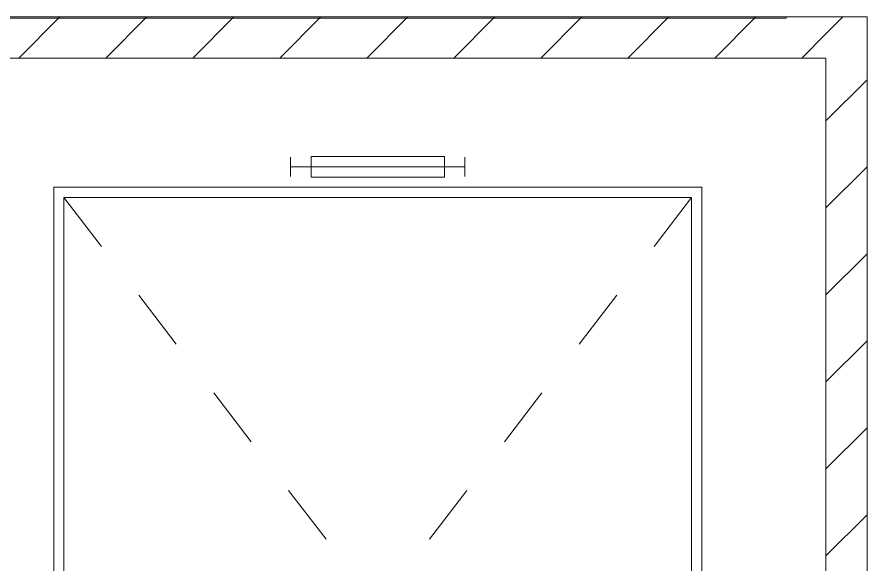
# Model space of a CAD drawing. Header units: millimetres. Extents: x -4000 to 187956, y -58990 to 162485.
# Drawn here: x 56206 to 60350, y 76233 to 78900 of the extents above; entities that cross this region are included whole.
import ezdxf

# ---------------------------------------------------------------- set-up
doc = ezdxf.new("R2010")
doc.units = ezdxf.units.MM
doc.linetypes.add('Dash', pattern=[600, 300, -300])
doc.linetypes.add('Dash_2_', pattern=[635, 317.5, -317.5])
for name, color, linetype, lineweight in [('A-DOOR', 31, 'Continuous', 13), ('A-DOOR-HDLN', 31, 'Dash_2_', 13), ('A-WALL', 113, 'Continuous', 13), ('A-WALL-PATT', 111, 'Continuous', 13), ('S-STRS', 31, 'Continuous', 9)]:
    doc.layers.add(name, color=color, linetype=linetype, lineweight=lineweight)
pattern_1 = [(45, (0, 0), (-212.132, 212.132), [])]

# ---------------------------------------------------------------- blocks, each defined once
blk = doc.blocks.new('VSC-THANG MÁY 2 - 2700-V771-FFS - TANG 1')
at = {"layer": 'A-DOOR', "lineweight": 9}
blk.add_line((1605, 4335), (-1455, 4335), dxfattribs=at)
at = {"layer": 'A-DOOR-HDLN', "linetype": 'Continuous', "lineweight": 9}
for p, q in [((-350, 4438.1), (-350, 4531.9)), ((400, 4535), (-250, 4535)), ((-250, 4535), (-250, 4435)), ((400, 4435), (400, 4535)), ((500, 4438.1), (500, 4531.9)), ((-250, 4485), (-350, 4485)), ((-350, 4485), (500, 4485)), ((500, 4485), (400, 4485)), ((-250, 4435), (400, 4435)), ((1655, 4385), (-1505, 4385)), ((-1505, 4385), (-1505, 245)), ((1655, 245), (1655, 4385)), ((-1455, 345), (-1455, 4335)), ((1605, 345), (1605, 4335))]:
    blk.add_line(p, q, dxfattribs=at)
at = {"layer": 'A-DOOR-HDLN', "color": 5, "linetype": 'Dash', "lineweight": 15}
for p, q in [((-1455, 4335), (1605, 345)), ((1605, 4335), (-1455, 345))]:
    blk.add_line(p, q, dxfattribs=at)
blk = doc.blocks.new('CMF2_NHAXUONG_A_rvt-1-FFS - TANG 1')
at = {"layer": 'A-WALL-PATT', "lineweight": 9}
h = blk.add_hatch(dxfattribs=at)
h.set_pattern_fill('FP_12', color=250, style=0, pattern_type=2)
h.set_pattern_definition(pattern_1)
h.paths.add_polyline_path([(55450, 78700), (60150, 78700), (60150, 78900), (51050, 78900), (51050, 78700), (52708.6, 78700)])
h = blk.add_hatch(dxfattribs=at)
h.set_pattern_fill('FP_12', color=250, style=0, pattern_type=2)
h.set_pattern_definition(pattern_1)
h.paths.add_polyline_path([(60350, 73599.7), (60350, 78900), (60150, 78900), (60150, 73599.7)])
at = {"layer": 'A-WALL', "color": 50, "lineweight": 15}
for p, q in [((60150, 78900), (51050, 78900)), ((60350, 78900), (60150, 78900)), ((60350, 73599.7), (60350, 78900)), ((55650, 78700), (60150, 78700)), ((60150, 78700), (60150, 73799.7))]:
    blk.add_line(p, q, dxfattribs=at)
at = {"layer": 'A-WALL', "color": 53, "lineweight": 15}
blk.add_line((59956, 78900), (54130, 78900), dxfattribs=at)
at = {"layer": 'A-WALL', "color": 35, "lineweight": 15}
for p, q in [((60150, 78900), (59956, 78900)), ((60150, 78900), (60350, 78900)), ((60350, 73599.7), (60350, 78900)), ((55650, 78700), (60150, 78700)), ((60150, 78700), (60150, 73799.7))]:
    blk.add_line(p, q, dxfattribs=at)
at = {"layer": 'S-STRS', "color": 252}
for p, q in [((54130, 78894.4), (58029.9, 78894.4)), ((58029.9, 78894.4), (59956, 78894.4)), ((59956, 78894.4), (59956, 78900))]:
    blk.add_line(p, q, dxfattribs=at)
at = {"layer": 'A-DOOR', "color": 250, "lineweight": 9}
blk.add_blockref('VSC-THANG MÁY 2 - 2700-V771-FFS - TANG 1', (57889.8, 73684.7), dxfattribs=at)

msp = doc.modelspace()

# ---------------------------------------------------------------- block references
at = {"lineweight": 5}
msp.add_blockref('CMF2_NHAXUONG_A_rvt-1-FFS - TANG 1', (0, 0), dxfattribs=at)

doc.saveas('drawing.dxf')
